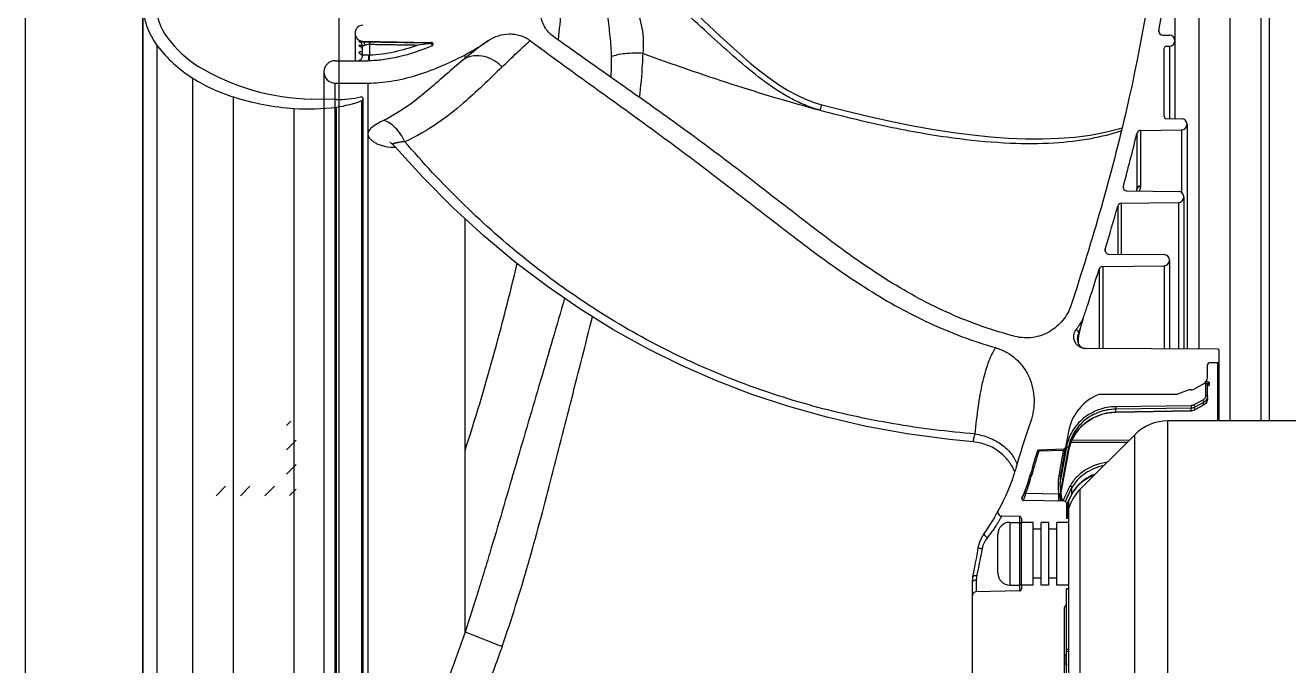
# Model space of a CAD drawing. Header units: millimetres. Extents: x -95754 to 177808, y 34455 to 150605.
# Drawn here: x 174291.5 to 174613.8, y 139636.2 to 139799.7 of the extents above; entities that cross this region are included whole.
import ezdxf

# ---------------------------------------------------------------- set-up
doc = ezdxf.new("R2010")
doc.units = ezdxf.units.MM
doc.header["$LTSCALE"] = 300
doc.linetypes.add('HIDDEN2', pattern=[4.7625, 3.175, -1.5875])
doc.layers.add('A-ETC-기계', color=253, linetype='Continuous')
doc.layers.add('HID', color=86, linetype='HIDDEN2')

# ---------------------------------------------------------------- blocks, each defined once
blk = doc.blocks.new('HATCHING_BL1', base_point=(26.854, 62.733))
at = {"color": 8, "linetype": 'Continuous'}
for p, q in [((25.693, 74.331), (25.56, 74.465)), ((25.693, 73.554), (25.393, 73.854)), ((25.693, 72.776), (25.393, 73.076)), ((25.602, 72.089), (25.393, 72.298)), ((26.383, 72.086), (26.084, 72.385)), ((27.163, 72.084), (26.862, 72.385)), ((27.943, 72.081), (27.64, 72.385)), ((25.983, 53.045), (25.687, 53.341)), ((26.761, 53.045), (26.462, 53.343)), ((27.539, 53.045), (27.237, 53.346)), ((28.316, 53.045), (28.012, 53.348)), ((25.693, 52.557), (25.393, 52.857)), ((25.693, 51.78), (25.393, 52.08)), ((25.693, 51.002), (25.393, 51.302))]:
    blk.add_line(p, q, dxfattribs=at)
blk = doc.blocks.new('A$Cefb55bcc')
at = {"color": 8, "linetype": 'ByBlock', "ltscale": 3}
for p, q in [((132.12, -125.39), (132.12, -975.39)), ((162.12, -175.7), (162.12, -924.99)), ((212.12, -175.7), (212.12, -924.99)), ((439.44, -302.89), (439.44, -456.49)), ((447.42, -456.49), (447.42, -302.2)), ((449.48, -456.49), (449.48, -299.96)), ((162.12, -794.45), (162.12, -306.24)), ((431.48, -307.56), (431.48, -438.12)), ((425.46, -371.49), (425.46, -326.4)), ((216.24, -357.48), (216.24, -364.52)), ((421.27, -356.79), (421.26, -356.97)), ((421.27, -357.14), (421.27, -356.79)), ((165.8, -740.02), (165.8, -360.68)), ((218.14, -363.3), (218.14, -360.8)), ((218.24, -359.68), (218.24, -359.52)), ((218.24, -359.52), (235.76, -359.82)), ((219.96, -360.31), (219.96, -363.08)), ((235.76, -359.95), (235.76, -359.82)), ((235.87, -360.6), (235.9, -360.71)), ((236.11, -360.36), (236.05, -360.07)), ((236.07, -360.28), (236.1, -360.41)), ((236.11, -360.36), (236.11, -360.42)), ((422.25, -357.97), (424.01, -357.98)), ((423.17, -360.83), (424.01, -360.82)), ((424.01, -360.82), (424.01, -379.29)), ((425.41, -359.4), (425.41, -379.31)), ((218.11, -363.28), (218.06, -363.14)), ((218.13, -363.4), (218.11, -363.28)), ((219.96, -363.08), (219.82, -363.09)), ((244.31, -363), (244.67, -362.8)), ((244.31, -363.92), (244.31, -363)), ((422.68, -378.79), (422.68, -361.33)), ((208.31, -367.37), (208.31, -733.32)), ((211.16, -364.52), (219.53, -364.52)), ((174.85, -731.72), (174.85, -368.97)), ((211.16, -730.48), (211.16, -370.22)), ((211.16, -370.22), (219.53, -370.22)), ((219.53, -370.22), (219.53, -383.08)), ((185.25, -726.93), (185.25, -373.76)), ((425.46, -379.31), (425.46, -371.49)), ((200.71, -724), (200.71, -376.7)), ((211.49, -374.42), (205.16, -374.31)), ((211.49, -724.35), (211.49, -376.35)), ((218, -726.01), (218, -374.68)), ((218.31, -726.48), (218.31, -374.22)), ((423.18, -379.29), (427.09, -379.32)), ((219.53, -383.29), (219.53, -562.24)), ((415.7, -383.06), (415.7, -397.15)), ((416.66, -382.29), (427.09, -382.16)), ((416.66, -396.45), (416.66, -382.29)), ((427.09, -382.16), (427.09, -398.14)), ((428.49, -380.74), (428.49, -438.11)), ((412.24, -397.02), (412.24, -396.5)), ((413.2, -397.76), (426.28, -397.88)), ((415.7, -397.15), (415.58, -397.78)), ((415.68, -397.31), (415.58, -397.78)), ((415.68, -397.3), (415.68, -397.3)), ((415.68, -397.3), (415.68, -397.31)), ((427.69, -399.29), (427.69, -438.1)), ((410.82, -401.63), (410.82, -413.91)), ((411.77, -400.9), (426.29, -400.71)), ((411.77, -413.92), (411.77, -400.9)), ((426.29, -400.71), (426.29, -438.1)), ((244.31, -425.35), (244.31, -404.82)), ((407.62, -413.17), (407.62, -412.6)), ((408.57, -413.89), (422.61, -414.01)), ((424.01, -415.43), (424.01, -438.09)), ((406.04, -417.75), (406.04, -438.01)), ((406.98, -417.05), (422.61, -416.84)), ((406.98, -417.05), (406.98, -438.01)), ((422.61, -416.84), (422.61, -438.08)), ((244.31, -510.39), (244.31, -425.35)), ((400.76, -436.71), (400.76, -435.07)), ((400.6, -436.01), (400.6, -436.01)), ((400.87, -436.94), (400.87, -436.94)), ((436.22, -438.14), (402.6, -437.99)), ((436.72, -456.49), (436.72, -438.64)), ((433.72, -445.27), (433.72, -442.06)), ((436.22, -441.65), (434.12, -441.66)), ((436.22, -441.65), (436.22, -456.49)), ((432.72, -447), (430.5, -448.28)), ((432.86, -446.91), (433.22, -446.91)), ((433.22, -446.91), (433.22, -449.94)), ((433.72, -450.74), (433.72, -447.05)), ((434.12, -446.66), (434.12, -447.31)), ((406.19, -449.66), (425.92, -449.66)), ((429.03, -448.56), (426.09, -449.63)), ((429.53, -448.55), (429.03, -448.56)), ((432.48, -451.17), (430.25, -452.39)), ((429.53, -452.58), (410.3, -452.84)), ((429.53, -453.21), (410.31, -453.48)), ((410.31, -454.24), (410.31, -453.48)), ((410.31, -454.24), (429.53, -453.87)), ((429.54, -453.89), (410.31, -454.27)), ((429.53, -453.87), (429.53, -453.21)), ((432.71, -452.41), (430.49, -453.64)), ((432.72, -451.74), (430.5, -452.95)), ((430.5, -453.61), (432.72, -452.39)), ((430.5, -453.61), (430.5, -452.95)), ((432.72, -452.39), (432.72, -451.74)), ((388.54, -456.76), (388.54, -456.76)), ((423.61, -644.21), (423.61, -456.49)), ((469.21, -456.49), (423.61, -456.49)), ((398.24, -459.19), (397.52, -463.3)), ((415.13, -460), (401.25, -473.88)), ((415.13, -640.7), (415.13, -460)), ((397.04, -463.72), (390.64, -463.93)), ((390.64, -463.93), (390.65, -464.23)), ((396.91, -464.02), (390.65, -464.23)), ((398.09, -464.06), (396.26, -473.9)), ((396.26, -474.75), (398.24, -464.08)), ((398.24, -464.09), (396.26, -474.76)), ((397.57, -464.01), (396.34, -470.61)), ((397.04, -463.72), (396.91, -464.02)), ((397.52, -463.3), (397.4, -463.97)), ((397.41, -463.98), (397.53, -463.3)), ((397.41, -463.95), (397.53, -463.3)), ((397.75, -463.01), (397.57, -464.01)), ((398.24, -463.24), (398.09, -464.06)), ((398.24, -464.08), (398.24, -463.24)), ((398.24, -464.09), (398.24, -464.08)), ((398.87, -461.93), (413.23, -461.9)), ((399.13, -461.36), (413.79, -461.33)), ((396.26, -470.59), (396.26, -470.45)), ((396.09, -471.96), (396.07, -472.73)), ((396.34, -470.61), (396.11, -471.87)), ((399.11, -475.08), (399.11, -473.5)), ((386.37, -476.24), (386.38, -476.22)), ((397.24, -476.96), (386.74, -476.78)), ((395.77, -475.17), (387.29, -475.01)), ((396.26, -474.76), (396.25, -474.88)), ((396.26, -474.75), (396.26, -473.9)), ((396.26, -474.76), (396.26, -474.75)), ((396.26, -475.02), (396.52, -476.5)), ((399.09, -475.16), (398.03, -477.3)), ((398.33, -478.69), (398.33, -476.69)), ((399.11, -475.08), (399.07, -475.15)), ((399.11, -475.08), (399.07, -475.15)), ((401.25, -626.82), (401.25, -473.88)), ((380.23, -479.52), (380.32, -479.34)), ((380.35, -479.28), (380.32, -479.34)), ((398.03, -477.3), (397.73, -478.01)), ((397.73, -477.46), (397.73, -481.37)), ((397.96, -477.47), (397.96, -481.37)), ((398.23, -478.93), (398.23, -621.76)), ((385.75, -480.87), (381.2, -480.79)), ((383.24, -482.37), (383.24, -498.37)), ((383.24, -482.37), (385.74, -482.37)), ((385.74, -482.37), (385.74, -498.37)), ((385.75, -480.87), (385.75, -482.37)), ((386.24, -481.37), (386.24, -482.37)), ((386.24, -498.37), (386.24, -482.37)), ((389.24, -482.37), (386.24, -482.37)), ((389.24, -482.37), (386.24, -482.37)), ((389.24, -498.37), (389.24, -482.37)), ((391.24, -498.37), (391.24, -482.37)), ((393.24, -482.37), (391.24, -482.37)), ((393.24, -482.37), (391.24, -482.37)), ((393.24, -498.37), (393.24, -482.37)), ((395.24, -498.37), (395.24, -482.37)), ((398.23, -482.37), (395.24, -482.37)), ((398.23, -482.37), (395.24, -482.37)), ((398.23, -481.38), (397.73, -481.37)), ((380.24, -495.37), (380.24, -485.37)), ((391.24, -484.12), (389.24, -484.12)), ((391.24, -484.12), (389.24, -484.12)), ((395.24, -484.12), (393.24, -484.12)), ((395.24, -484.12), (393.24, -484.12)), ((373.74, -603.54), (373.74, -497.73)), ((374.73, -497.04), (374.73, -500.07)), ((383.24, -498.37), (385.74, -498.37)), ((385.75, -498.37), (385.75, -499.88)), ((386.24, -498.37), (386.24, -499.38)), ((389.24, -498.37), (386.24, -498.37)), ((389.24, -498.37), (386.24, -498.37)), ((391.24, -496.62), (389.24, -496.62)), ((391.24, -496.62), (389.24, -496.62)), ((393.24, -498.37), (391.24, -498.37)), ((393.24, -498.37), (391.24, -498.37)), ((395.24, -496.62), (393.24, -496.62)), ((395.24, -496.62), (393.24, -496.62)), ((398.23, -498.37), (395.24, -498.37)), ((398.23, -498.37), (395.24, -498.37)), ((397.81, -499.36), (397.73, -499.61)), ((398.23, -499.37), (397.73, -499.38)), ((397.73, -515.95), (397.73, -499.38)), ((397.73, -499.56), (397.78, -499.39)), ((385.75, -499.88), (374.73, -500.07)), ((397.23, -571.44), (397.23, -504.09)), ((397.73, -514.72), (398.23, -514.72)), ((397.73, -515.23), (398.23, -515.23)), ((397.73, -567.12), (397.73, -515.95))]:
    blk.add_line(p, q, dxfattribs=at)
for points in [[(276.11, -333.94), (278.15, -334.67), (280.86, -335.83), (283.6, -337.23), (286.36, -338.87), (289.18, -340.74), (292.04, -342.85), (294.95, -345.17), (297.88, -347.66), (300.8, -350.26), (303.69, -352.91), (306.53, -355.56), (309.3, -358.15), (311.99, -360.63), (314.57, -362.95), (317.07, -365.11), (319.51, -367.09), (321.9, -368.91), (324.26, -370.55), (326.58, -372), (328.88, -373.26), (331.13, -374.31), (333.34, -375.16), (335.36, -375.77)], [(218.14, -360.8), (218.13, -360.72), (218.1, -360.53), (218.05, -360.35), (217.97, -360.19), (217.88, -360.05), (217.8, -359.94), (217.72, -359.87), (217.67, -359.82), (217.64, -359.79), (217.63, -359.79)], [(217.17, -364.52), (217.26, -364.49), (217.41, -364.41), (217.56, -364.32), (217.71, -364.2), (217.85, -364.05), (217.97, -363.87), (218.06, -363.69), (218.11, -363.51), (218.14, -363.35), (218.14, -363.3)], [(218.14, -361.78), (218.13, -361.69), (218.1, -361.5), (218.04, -361.33), (217.96, -361.19), (217.89, -361.09), (217.84, -361.03), (217.81, -361), (217.81, -361)], [(218.06, -363.14), (218.01, -363.04), (217.96, -362.97), (217.95, -362.94)], [(335.36, -375.77), (341.46, -377.35), (347.46, -378.79), (353.17, -380.05), (358.63, -381.14), (363.86, -382.06), (368.88, -382.84), (373.72, -383.46), (378.41, -383.94), (382.95, -384.27), (387.36, -384.44), (391.63, -384.46), (395.8, -384.32), (399.85, -384), (403.8, -383.48), (407.64, -382.76), (411.33, -381.82), (411.91, -381.63)], [(226.36, -386.39), (226.13, -386.15), (225.86, -385.89), (225.62, -385.69), (225.42, -385.55), (225.28, -385.45), (225.18, -385.4), (225.14, -385.37)], [(373.97, -461.82), (367.86, -461.21), (357.06, -459.75), (346.65, -457.86), (336.6, -455.55), (326.88, -452.83), (317.44, -449.7), (308.26, -446.17), (299.31, -442.24), (290.56, -437.89), (282, -433.11), (273.59, -427.88), (265.34, -422.19), (257.2, -416.01), (249.19, -409.3), (241.27, -402.03), (233.44, -394.15), (226.36, -386.39)], [(400.6, -436.01), (400.61, -436.15), (400.65, -436.36), (400.73, -436.64), (400.87, -436.94)], [(400.87, -436.94), (401.07, -437.24), (401.47, -437.61), (401.97, -437.87), (402.39, -437.98), (402.6, -437.99)], [(433.81, -447.49), (433.81, -447.49), (433.79, -447.5), (433.76, -447.53), (433.74, -447.59), (433.72, -447.65), (433.72, -447.69)], [(433.72, -450.74), (433.7, -450.98), (433.65, -451.25), (433.55, -451.51), (433.42, -451.76), (433.25, -451.99), (433.04, -452.19), (432.81, -452.35), (432.71, -452.41)], [(410.31, -454.27), (409.21, -454.34), (407.97, -454.52), (406.76, -454.83), (405.59, -455.24), (404.47, -455.77), (403.41, -456.4), (402.42, -457.13), (401.51, -457.94), (400.69, -458.84), (399.97, -459.82), (399.36, -460.85), (398.86, -461.94), (398.48, -463.07), (398.24, -464.09)], [(430.49, -453.64), (430.4, -453.69), (430.15, -453.79), (429.89, -453.86), (429.63, -453.89), (429.54, -453.89)], [(384.55, -469.49), (384.52, -469.42), (384.39, -469.13), (384.25, -468.83), (384.1, -468.52), (383.93, -468.22), (383.75, -467.91), (383.56, -467.6), (383.36, -467.3), (383.15, -466.99), (382.92, -466.69), (382.68, -466.39), (382.43, -466.1), (382.17, -465.81), (381.89, -465.52), (381.6, -465.24), (381.3, -464.96), (380.98, -464.69), (380.64, -464.42), (380.3, -464.16), (379.93, -463.91), (379.56, -463.67), (379.16, -463.43), (378.75, -463.21), (378.33, -463), (377.89, -462.8), (377.43, -462.62), (376.96, -462.45), (376.47, -462.29), (375.97, -462.15), (375.45, -462.04), (374.92, -461.94), (374.37, -461.86), (373.97, -461.82)], [(404.94, -470.19), (404.64, -470.3), (403.6, -470.81), (402.63, -471.39), (401.73, -472.05), (400.91, -472.77), (400.18, -473.55), (399.56, -474.39), (399.09, -475.16)], [(396.52, -476.5), (396.56, -476.65), (396.62, -476.8), (396.69, -476.93), (396.71, -476.95)], [(376.75, -485.23), (377.3, -484.46), (377.87, -483.63), (378.36, -482.86), (378.79, -482.15), (379.16, -481.52), (379.48, -480.95), (379.74, -480.47), (379.95, -480.07), (380.12, -479.75), (380.23, -479.52)], [(375.24, -488.78), (375.37, -488.16), (375.61, -487.37), (375.94, -486.59), (376.35, -485.83), (376.75, -485.23)], [(373.88, -496.29), (374.03, -495.55), (374.2, -494.64), (374.38, -493.69), (374.56, -492.7), (374.74, -491.69), (374.92, -490.67), (375.1, -489.64), (375.24, -488.78)], [(373.74, -497.73), (373.76, -497.28), (373.81, -496.71), (373.88, -496.29)]]:
    blk.add_lwpolyline(points, dxfattribs=at)
for centre, radius, start, end in [((180.36, -349.69), 18.25, 180, 217.052), ((180.36, -349.69), 14.95, 180, 217.052), ((218.27, -357.48), 2.03, 91, 269), ((422.26, -356.97), 1, 180, 269.5), ((192.79, -340.3), 33.82, 217.052, 237.9681), ((192.79, -340.3), 30.52, 217.052, 237.012), ((235.69, -359.77), 0.363, 277.7303, 283.1241), ((235.76, -360.12), 0.3, 11.0674, 89), ((235.81, -360.42), 0.3, 292.9194, 0), ((235.83, -360.23), 0.23, 13.0034, 19.4934), ((263.06, -354.49), 27.6, 191.8956, 192.1247), ((423.18, -361.33), 0.5, 90.75, 180), ((423.99, -359.4), 1.42, 270.75, 89.5), ((218.69, -361.76), 1.54, 243.4046, 246.317), ((206.16, -316.66), 57.65, 238.6551, 269), ((211.16, -367.37), 2.85, 90, 270), ((198.81, -330.68), 45.17, 237.9681, 252.5233), ((205.42, -309.67), 67.19, 252.5233, 265.9786), ((211.92, -349.88), 24.54, 269, 283.5813), ((217.81, -374.22), 0.5, 291.657, 105.0775), ((204.39, -324.35), 52.47, 265.9786, 277.7732), ((207.52, -347.29), 29.33, 277.7732, 290.9218), ((423.18, -378.79), 0.5, 180, 269.5), ((427.07, -380.74), 1.42, 270.75, 89.5), ((-89.44, -260.15), 519.88, 344.7949, 346.325), ((416.67, -383.29), 1, 90.75, 166.3399), ((413.2, -396.76), 1, 164.8097, 269.5), ((414.12, -397), 1.59, 349.2659, 354.7202), ((414.01, -396.98), 1.7, 348.9462, 349.3207), ((426.27, -399.29), 1.42, 270.75, 89.5), ((-176.08, -236.22), 609.76, 343.18645, 344.26034), ((411.78, -401.9), 1, 90.75, 164.27), ((408.57, -412.89), 1, 163.1961, 269.5), ((422.59, -415.43), 1.42, 270.75, 89.5), ((406.99, -418.05), 1, 90.75, 162.7295), ((386.83, -422.87), 16.89, 322.3987, 332.56), ((396.97, -428.14), 5.46, 332.5776, 341.7194), ((403.57, -436.02), 2.97, 161.3163, 179.9346), ((436.22, -438.64), 0.5, 0, 89.75), ((436.22, -441.15), 0.5, 270.5, 0), ((434.12, -442.06), 0.4, 90.5, 180), ((431.72, -445.27), 2, 300, 0), ((466.18, -446.6), 32.96, 179.9846, 180.5444), ((434.08, -447.69), 0.362, 164.32, 169.4463), ((410.52, -461.36), 12.47, 110.3257, 170), ((425.92, -449.16), 0.5, 270, 290), ((429.5, -446.55), 2, 271, 300), ((431.89, -450.73), 1.83, 341.8502, 348.4269), ((431.91, -450.74), 1.81, 348.4334, 351.3093), ((431.91, -450.74), 1.81, 351.3117, 359.9882), ((429.52, -451.83), 2.03, 298.3033, 298.842), ((431.89, -450.73), 1.83, 340.59, 341.8517), ((562.43, -518.07), 184.38, 160.5759, 164.5577), ((423.61, -468.48), 12, 90, 135), ((390.66, -464.33), 0.4, 91.9312, 162.6264), ((397.02, -463.22), 0.5, 271.9312, 350), ((409.41, -466.15), 11.36, 168.3437, 169.5048), ((409.46, -466.16), 11.41, 164.0773, 168.3413), ((409.53, -466.18), 11.48, 159.2862, 164.0738), ((409.58, -466.2), 11.53, 158.2569, 159.2886), ((562.43, -518.07), 180.38, 162.6264, 164.5577), ((556.15, -516.01), 173.41, 162.6271, 164.6364), ((343.1, -457.49), 43.16, 329.6698, 344.5577), ((343.1, -457.49), 47.16, 336.5984, 344.5577), ((341.68, -457.07), 49.01, 338.5303, 344.6247), ((409.26, -472.72), 13.19, 170.0934, 170.7174), ((409.7, -472.9), 13.64, 176.0572, 179.2728), ((409.73, -472.9), 13.67, 179.272, 179.6335), ((409.48, -472.72), 13.41, 180.0163, 189.8435), ((409.32, -472.73), 13.25, 170.7219, 176.7053), ((409.63, -472.9), 13.56, 170.2175, 176.0576), ((429.07, -489.84), 34.13, 151.3956, 157.9135), ((386.75, -476.38), 0.4, 160.6823, 269), ((364.14, -469.19), 23.84, 341.4528, 341.6953), ((407.85, -476.05), 11.78, 171.4934, 172.1101), ((407.85, -476.05), 11.78, 169.4913, 171.4934), ((407.89, -476.9), 11.82, 169.506, 170.1383), ((393.72, -476.98), 2.85, 9.863, 12.0402), ((397.23, -477.46), 0.5, 0, 89), ((429.55, -491.58), 34.62, 151.6719, 156.1378), ((409.73, -482.36), 12, 135, 163.4022), ((398.96, -475.09), 0.145, 331.6269, 339.9721), ((381.22, -479.79), 1, 153.6329, 269), ((429.58, -491.59), 34.65, 156.1401, 156.779), ((383.24, -485.37), 3, 90, 180), ((385.74, -482.87), 0.5, 0, 90), ((385.74, -481.37), 0.5, 0, 89), ((383.24, -495.37), 3, 180, 270), ((385.74, -497.87), 0.5, 270, 0), ((385.74, -499.38), 0.5, 271, 0), ((374.74, -501.07), 1, 91, 180), ((397.63, -504.09), 0.4, 116.3878, 180), ((397.23, -503.28), 0.5, 296.3878, 0)]:
    blk.add_arc(centre, radius, start, end, dxfattribs=at)
for points, knots in [([(421.47, -326.03), (419.87, -343.15), (413.94, -377.26), (404.31, -410.42), (398.93, -426.85)], [0, 0, 0, 0, 0.498671, 1, 1, 1, 1]), ([(421.27, -356.79), (421.73, -354.27), (423.44, -344.19), (424.74, -334.04), (425.46, -326.4)], [0, 0, 0, 0, 0.250251, 1, 1, 1, 1]), ([(307.13, -358.27), (304.76, -356.12), (300.03, -351.79), (293.96, -346.62), (288.95, -342.84), (285.19, -340.31), (281.37, -338.12), (278.74, -336.92), (277.41, -336.41)], [0, 0, 0, 0, 0.259049, 0.518236, 0.644366, 0.76654, 0.884603, 1, 1, 1, 1]), ([(268.14, -359.23), (268.42, -356.6), (268.9, -351.36), (269.15, -346.1), (269.19, -343.47)], [0, 0, 0, 0, 0.501458, 1, 1, 1, 1]), ([(266.85, -358.34), (266.38, -358), (265.53, -357.23), (264.52, -355.83), (263.84, -354.25), (263.36, -352.01), (263.6, -349.1), (264.6, -347), (265.26, -346.07)], [0, 0, 0, 0, 0.125216, 0.250439, 0.375675, 0.500927, 0.750385, 1, 1, 1, 1]), ([(289.71, -362.66), (289.83, -361.57), (289.93, -359.41), (289.59, -356.2), (288.78, -353.11), (287.96, -351.14), (287.48, -350.18)], [0, 0, 0, 0, 0.254582, 0.503822, 0.751298, 1, 1, 1, 1]), ([(280.64, -353.05), (280.87, -354.8), (281.17, -357.41), (281.49, -360.91), (281.58, -362.66), (281.59, -363.53)], [0, 0, 0, 0, 0.502762, 0.750437, 1, 1, 1, 1]), ([(250.28, -359.35), (251.06, -358.83), (252.78, -358), (255.13, -357.61), (257.01, -357.73), (258.85, -358.14), (260.13, -358.79), (260.89, -359.35)], [0, 0, 0, 0, 0.24996, 0.499848, 0.625124, 0.750391, 1, 1, 1, 1]), ([(217.71, -359.86), (217.64, -359.83), (217.54, -359.77), (217.42, -359.69), (217.37, -359.64), (217.33, -359.6), (217.32, -359.58), (217.31, -359.56), (217.31, -359.55), (217.32, -359.55), (217.34, -359.54), (217.35, -359.55), (217.36, -359.55)], [0, 0, 0, 0, 0.442569, 0.612602, 0.746722, 0.842669, 0.87588, 0.899678, 0.916668, 0.934468, 0.961032, 1, 1, 1, 1]), ([(217.93, -361.15), (217.84, -361.11), (217.68, -361.02), (217.52, -360.89), (217.42, -360.79), (217.37, -360.72), (217.33, -360.66), (217.31, -360.61), (217.31, -360.57), (217.34, -360.53), (217.39, -360.52), (217.47, -360.52), (217.57, -360.52), (217.79, -360.54), (217.97, -360.55), (218.11, -360.55)], [0, 0, 0, 0, 0.176485, 0.318699, 0.377252, 0.426987, 0.467513, 0.498774, 0.52218, 0.543453, 0.572146, 0.614974, 0.675943, 0.758298, 1, 1, 1, 1]), ([(217.36, -359.55), (217.39, -359.55), (217.48, -359.57), (217.65, -359.62), (217.91, -359.67), (218.12, -359.68), (218.24, -359.68)], [0, 0, 0, 0, 0.113288, 0.306815, 0.596371, 1, 1, 1, 1]), ([(218.14, -360.8), (218.14, -360.78), (218.17, -360.76), (218.21, -360.74), (218.3, -360.7), (218.46, -360.64), (218.6, -360.59), (218.67, -360.55)], [0, 0, 0, 0, 0.089575, 0.165826, 0.269329, 0.567872, 1, 1, 1, 1]), ([(218.24, -359.68), (218.3, -359.68), (218.43, -359.78), (218.56, -359.99), (218.66, -360.26), (218.68, -360.46), (218.67, -360.55)], [0, 0, 0, 0, 0.175873, 0.426442, 0.719373, 1, 1, 1, 1]), ([(218.24, -359.68), (218.37, -359.68), (218.95, -359.68), (219.52, -359.68), (219.96, -359.69)], [0, 0, 0, 0, 0.235282, 1, 1, 1, 1]), ([(218.67, -360.55), (218.86, -360.47), (219.29, -360.34), (219.73, -360.3), (219.96, -360.31)], [0, 0, 0, 0, 0.468974, 1, 1, 1, 1]), ([(235.93, -360.69), (233.14, -361.87), (228.96, -363.31), (223.4, -364.34), (220.78, -364.52), (219.53, -364.52)], [0, 0, 0, 0, 0.535768, 0.777626, 1, 1, 1, 1]), ([(219.96, -359.69), (219.96, -359.69), (219.96, -359.72), (219.96, -359.76), (219.96, -359.82), (219.97, -359.91), (219.96, -360), (219.96, -360.14), (219.96, -360.24), (219.96, -360.3)], [0, 0, 0, 0, 0.027984, 0.098635, 0.207322, 0.346579, 0.506799, 0.676926, 1, 1, 1, 1]), ([(219.96, -359.69), (221.27, -359.71), (223.91, -359.75), (229.18, -359.84), (233.13, -359.91), (235.76, -359.95)], [0, 0, 0, 0, 0.25, 0.5, 1, 1, 1, 1]), ([(219.96, -360.31), (220.22, -360.3), (220.6, -360.31), (221.12, -360.33), (221.63, -360.33), (222.27, -360.34), (223.04, -360.36), (223.82, -360.37), (224.84, -360.38), (226.13, -360.41), (227.67, -360.43), (229.73, -360.46), (231.28, -360.49), (232.3, -360.51)], [0, 0, 0, 0, 0.062493, 0.093732, 0.124984, 0.18749, 0.24999, 0.31249, 0.374991, 0.499993, 0.624995, 0.749997, 1, 1, 1, 1]), ([(232.3, -360.51), (230.33, -361.23), (227.3, -362.15), (223.14, -362.9), (221.02, -363.07), (219.96, -363.08)], [0, 0, 0, 0, 0.497249, 0.748194, 1, 1, 1, 1]), ([(235.74, -360.13), (235.46, -360.17), (234.31, -360.32), (233.17, -360.44), (232.3, -360.51)], [0, 0, 0, 0, 0.24924, 1, 1, 1, 1]), ([(235.74, -360.13), (235.75, -360.18), (235.79, -360.33), (235.83, -360.49), (235.87, -360.6)], [0, 0, 0, 0, 0.305292, 1, 1, 1, 1]), ([(235.77, -360.12), (235.77, -360.1), (235.77, -360.06), (235.77, -360), (235.76, -359.97), (235.76, -359.95), (235.76, -359.95)], [0, 0, 0, 0, 0.403326, 0.714672, 0.917152, 1, 1, 1, 1]), ([(235.77, -360.12), (235.78, -360.12), (235.82, -360.11), (235.85, -360.1), (235.88, -360.09)], [0, 0, 0, 0, 0.271038, 1, 1, 1, 1]), ([(235.88, -360.09), (235.9, -360.09), (235.92, -360.08), (235.96, -360.07), (236, -360.07), (236, -360.08)], [0, 0, 0, 0, 0.393287, 0.675472, 1, 1, 1, 1]), ([(236, -360.08), (236.01, -360.09), (236.02, -360.11), (236.04, -360.13), (236.04, -360.15)], [0, 0, 0, 0, 0.279725, 1, 1, 1, 1]), ([(250.28, -359.35), (249.8, -359.69), (247.75, -361.15), (245.79, -362.7), (244.31, -363.92)], [0, 0, 0, 0, 0.236045, 1, 1, 1, 1]), ([(244.67, -362.8), (245.64, -362.28), (247.53, -361.17), (249.37, -359.97), (250.28, -359.35)], [0, 0, 0, 0, 0.499989, 1, 1, 1, 1]), ([(253.75, -366.11), (255, -364.91), (257.35, -362.63), (259.74, -360.38), (260.89, -359.35)], [0, 0, 0, 0, 0.5278, 1, 1, 1, 1]), ([(260.89, -359.35), (265.66, -362.92), (275.31, -369.91), (289.84, -380.33), (301.81, -389.2), (311.28, -396.44), (318.34, -401.92), (325.4, -407.4), (334.88, -414.62), (344.62, -421.51), (354.88, -427.6), (362.86, -431.64), (371.11, -435.08), (376.78, -436.95), (379.64, -437.77)], [0, 0, 0, 0, 0.125007, 0.250015, 0.375021, 0.437525, 0.500029, 0.562533, 0.625037, 0.750019, 0.812518, 0.875013, 0.937507, 1, 1, 1, 1]), ([(384.67, -434.91), (381.83, -434.16), (376.19, -432.44), (367.97, -429.18), (360.04, -425.29), (349.86, -419.36), (340.23, -412.55), (330.87, -405.41), (323.9, -399.99), (316.93, -394.57), (309.9, -389.22), (302.82, -383.94), (293.29, -377.03), (281.25, -368.56), (271.62, -361.78), (266.85, -358.34)], [0, 0, 0, 0, 0.062493, 0.124985, 0.187479, 0.249976, 0.374955, 0.43746, 0.499964, 0.562469, 0.624973, 0.687478, 0.749982, 0.874991, 1, 1, 1, 1]), ([(334.87, -377.14), (333.54, -376.78), (330.91, -375.88), (327.13, -374.05), (323.5, -371.85), (318.87, -368.55), (313.42, -363.99), (309.22, -360.18), (307.13, -358.27)], [0, 0, 0, 0, 0.12182, 0.245787, 0.371191, 0.497328, 0.749555, 1, 1, 1, 1]), ([(218, -363.13), (217.9, -363.08), (217.72, -362.97), (217.51, -362.77), (217.39, -362.6), (217.34, -362.48), (217.31, -362.41), (217.31, -362.34), (217.34, -362.25), (217.45, -362.21), (217.57, -362.2), (217.8, -362.19), (217.99, -362.18), (218.14, -362.17)], [0, 0, 0, 0, 0.173172, 0.318013, 0.435053, 0.482507, 0.52231, 0.555176, 0.583917, 0.653261, 0.707822, 0.781356, 1, 1, 1, 1]), ([(219.82, -363.09), (219.59, -363.09), (219.27, -363.07), (218.87, -363.06), (218.63, -363.06), (218.43, -363.08), (218.27, -363.12), (218.16, -363.19), (218.14, -363.27), (218.14, -363.3)], [0, 0, 0, 0, 0.378179, 0.538251, 0.674968, 0.787222, 0.874978, 0.941718, 1, 1, 1, 1]), ([(219.53, -370.22), (221.51, -370.22), (225.61, -369.85), (231.79, -368.38), (238.09, -366.09), (242.24, -364.1), (244.31, -363)], [0, 0, 0, 0, 0.22831, 0.471829, 0.729773, 1, 1, 1, 1]), ([(219.68, -364.34), (219.73, -364.18), (219.79, -363.76), (219.81, -363.34), (219.82, -363.09)], [0, 0, 0, 0, 0.405029, 1, 1, 1, 1]), ([(219.96, -364.51), (219.96, -364.45), (219.96, -364.3), (219.96, -363.82), (219.96, -363.4), (219.96, -363.08)], [0, 0, 0, 0, 0.119464, 0.333026, 1, 1, 1, 1]), ([(244.31, -363.92), (241.38, -366.3), (236.89, -370.37), (230.13, -375.92), (225.93, -378.62), (223.52, -379.78)], [0, 0, 0, 0, 0.431862, 0.693951, 1, 1, 1, 1]), ([(253.75, -366.11), (253.14, -365.45), (251.73, -364.32), (249.27, -363.31), (246.69, -363.12), (245.04, -363.57), (244.31, -363.92)], [0, 0, 0, 0, 0.261713, 0.516709, 0.762455, 1, 1, 1, 1]), ([(281.59, -363.53), (281.59, -363.96), (281.59, -365.69), (281.54, -367.42), (281.48, -368.71)], [0, 0, 0, 0, 0.249565, 1, 1, 1, 1]), ([(289.71, -362.66), (288.93, -362.6), (287.4, -362.56), (285.21, -362.68), (283.26, -362.98), (282.09, -363.32), (281.59, -363.53)], [0, 0, 0, 0, 0.284323, 0.557259, 0.800755, 1, 1, 1, 1]), ([(288.85, -373.89), (289.18, -371.09), (289.52, -367.35), (289.68, -363.6), (289.71, -362.66)], [0, 0, 0, 0, 0.74986, 1, 1, 1, 1]), ([(289.71, -362.66), (297.22, -365.4), (312.16, -370.58), (327.31, -375.12), (334.87, -377.14)], [0, 0, 0, 0, 0.505337, 1, 1, 1, 1]), ([(219.59, -364.52), (219.61, -364.5), (219.65, -364.44), (219.67, -364.38), (219.68, -364.34)], [0, 0, 0, 0, 0.413026, 1, 1, 1, 1]), ([(253.75, -366.11), (250.5, -369.25), (245.3, -374.36), (237.07, -380.87), (231.88, -383.89), (228.95, -385.18)], [0, 0, 0, 0, 0.431352, 0.694602, 1, 1, 1, 1]), ([(335.36, -375.77), (335.33, -375.77), (335.28, -375.82), (335.24, -375.89), (335.19, -375.99), (335.13, -376.14), (335.04, -376.4), (334.95, -376.73), (334.89, -377), (334.87, -377.14)], [0, 0, 0, 0, 0.057929, 0.109726, 0.169513, 0.300541, 0.438809, 0.721236, 1, 1, 1, 1]), ([(223.52, -379.78), (223.02, -380.02), (222.08, -380.51), (221, -381.18), (220.3, -381.74), (219.9, -382.16), (219.62, -382.61), (219.54, -382.93), (219.53, -383.08)], [0, 0, 0, 0, 0.314033, 0.588958, 0.709814, 0.817551, 0.912804, 1, 1, 1, 1]), ([(228.95, -385.18), (228.64, -384.51), (227.93, -383.24), (226.61, -381.63), (225.15, -380.43), (224.06, -379.92), (223.52, -379.78)], [0, 0, 0, 0, 0.282748, 0.548996, 0.789452, 1, 1, 1, 1]), ([(334.87, -377.14), (340.99, -378.77), (352.78, -381.62), (364.74, -383.69), (370.49, -384.41)], [0, 0, 0, 0, 0.522571, 1, 1, 1, 1]), ([(219.53, -383.08), (219.52, -383.12), (219.52, -383.19), (219.52, -383.26), (219.53, -383.29)], [0, 0, 0, 0, 0.499024, 1, 1, 1, 1]), ([(219.53, -383.29), (219.54, -383.5), (219.68, -383.94), (220.12, -384.54), (220.78, -385.1), (221.62, -385.61), (222.64, -386.04), (224.28, -386.5), (225.63, -386.63), (226.55, -386.61)], [0, 0, 0, 0, 0.075652, 0.163178, 0.265932, 0.384336, 0.517817, 0.665616, 1, 1, 1, 1]), ([(370.49, -384.41), (374.77, -384.95), (382.78, -385.68), (394.01, -385.68), (403.55, -384.62), (409.25, -383.21), (411.79, -382.36)], [0, 0, 0, 0, 0.310618, 0.579033, 0.806955, 1, 1, 1, 1]), ([(228.95, -385.18), (228.77, -385.17), (228.41, -385.2), (227.9, -385.29), (227.48, -385.37), (227.17, -385.43), (226.93, -385.48), (226.71, -385.53), (226.49, -385.57), (226.32, -385.6), (226.18, -385.62), (226.09, -385.64), (226.01, -385.66), (225.96, -385.68), (225.93, -385.7), (225.9, -385.72), (225.89, -385.77), (225.91, -385.82), (225.96, -385.9), (226.03, -386.01), (226.14, -386.14), (226.24, -386.27), (226.32, -386.35), (226.36, -386.39)], [0, 0, 0, 0, 0.13925, 0.271348, 0.39794, 0.459274, 0.519216, 0.577608, 0.634163, 0.688323, 0.71415, 0.738755, 0.761526, 0.771911, 0.781447, 0.790387, 0.800465, 0.814306, 0.83187, 0.87204, 0.914284, 0.95706, 1, 1, 1, 1]), ([(374.44, -459.79), (367.46, -459.24), (353.53, -457.53), (332.98, -453.01), (313, -446.45), (293.83, -437.83), (275.68, -427.22), (258.73, -414.79), (243.07, -400.76), (233.51, -390.5), (228.95, -385.18)], [0, 0, 0, 0, 0.125128, 0.250193, 0.375147, 0.500049, 0.624952, 0.74988, 0.874899, 1, 1, 1, 1]), ([(416.64, -396.62), (416.43, -396.62), (416.09, -396.71), (415.79, -397.01), (415.71, -397.2), (415.68, -397.3)], [0, 0, 0, 0, 0.510422, 0.757715, 1, 1, 1, 1]), ([(416.66, -396.45), (416.45, -396.45), (416.02, -396.58), (415.75, -396.95), (415.7, -397.15)], [0, 0, 0, 0, 0.512913, 1, 1, 1, 1]), ([(416.64, -396.62), (416.61, -396.72), (416.51, -397.11), (416.37, -397.5), (416.25, -397.79)], [0, 0, 0, 0, 0.242714, 1, 1, 1, 1]), ([(244.31, -463.99), (246.89, -456.08), (251.62, -440.25), (255.71, -424.25), (257.61, -416.27)], [0, 0, 0, 0, 0.503512, 1, 1, 1, 1]), ([(402.16, -429.85), (402.49, -428.84), (403.81, -424.82), (405.1, -420.79), (406.04, -417.75)], [0, 0, 0, 0, 0.249777, 1, 1, 1, 1]), ([(269.69, -425.17), (267.68, -432.18), (264.58, -442.72), (260.43, -456.8), (257.31, -467.46), (254.18, -478.17), (251.55, -487.11), (249.39, -494.28), (247.2, -501.46), (245.49, -506.83), (244.31, -510.39)], [0, 0, 0, 0, 0.246191, 0.370415, 0.495299, 0.620764, 0.746756, 0.809933, 0.873208, 1, 1, 1, 1]), ([(398.93, -426.85), (398.47, -428.27), (397, -430.96), (394.09, -433.44), (391.35, -434.7), (389.15, -435.23), (386.89, -435.33), (385.4, -435.1), (384.67, -434.91)], [0, 0, 0, 0, 0.249507, 0.498996, 0.62426, 0.749515, 0.874761, 1, 1, 1, 1]), ([(253.75, -514.1), (256.18, -507.16), (260.52, -493.12), (266.18, -471.92), (271.49, -450.82), (275.05, -436.83), (276.82, -429.88)], [0, 0, 0, 0, 0.252538, 0.504186, 0.753595, 1, 1, 1, 1]), ([(400.76, -435.07), (400.98, -434.1), (401.4, -432.35), (401.9, -430.62), (402.16, -429.85)], [0, 0, 0, 0, 0.547629, 1, 1, 1, 1]), ([(401.82, -430.65), (401.74, -430.91), (401.37, -432.05), (401.06, -433.21), (400.83, -434.11)], [0, 0, 0, 0, 0.224559, 1, 1, 1, 1]), ([(402.6, -437.99), (402.32, -437.99), (401.77, -437.91), (401, -437.57), (400.35, -437.04), (399.87, -436.34), (399.6, -435.54), (399.57, -434.7), (399.76, -433.88), (400.04, -433.39), (400.21, -433.17)], [0, 0, 0, 0, 0.125009, 0.250017, 0.37502, 0.50002, 0.625014, 0.750008, 0.875002, 1, 1, 1, 1]), ([(400.21, -433.17), (400.29, -433.21), (400.44, -433.31), (400.62, -433.52), (400.75, -433.8), (400.8, -434), (400.83, -434.11)], [0, 0, 0, 0, 0.223874, 0.453355, 0.707976, 1, 1, 1, 1]), ([(400.83, -434.11), (400.61, -434.54), (400.37, -435.53), (400.63, -436.51), (400.87, -436.94)], [0, 0, 0, 0, 0.500542, 1, 1, 1, 1]), ([(400.83, -434.11), (400.83, -434.19), (400.83, -434.5), (400.79, -434.82), (400.76, -435.07)], [0, 0, 0, 0, 0.23203, 1, 1, 1, 1]), ([(374.44, -459.79), (374.66, -457.45), (375.14, -453.09), (376.18, -447.05), (377.56, -441.98), (378.88, -439.03), (379.64, -437.77)], [0, 0, 0, 0, 0.309727, 0.577585, 0.806192, 1, 1, 1, 1]), ([(379.64, -437.77), (380.58, -438.04), (382.4, -438.8), (384.82, -440.5), (386.8, -442.7), (388.27, -445.25), (389.19, -448.06), (389.55, -450.99), (389.35, -453.93), (388.87, -455.83), (388.54, -456.76)], [0, 0, 0, 0, 0.124959, 0.249922, 0.374897, 0.499888, 0.624896, 0.74992, 0.874957, 1, 1, 1, 1]), ([(433.22, -446.91), (433.34, -446.91), (433.5, -446.92), (433.67, -446.97), (433.72, -447.02), (433.72, -447.05)], [0, 0, 0, 0, 0.659035, 0.876031, 1, 1, 1, 1]), ([(433.37, -446.41), (433.47, -446.41), (433.65, -446.43), (433.86, -446.47), (433.99, -446.53), (434.07, -446.57), (434.12, -446.63), (434.12, -446.66)], [0, 0, 0, 0, 0.358724, 0.657719, 0.775911, 0.870902, 1, 1, 1, 1]), ([(434.12, -446.66), (434.02, -446.66), (433.81, -446.74), (433.72, -446.95), (433.72, -447.05)], [0, 0, 0, 0, 0.508288, 1, 1, 1, 1]), ([(434.12, -447.31), (434.03, -447.31), (433.86, -447.37), (433.76, -447.51), (433.73, -447.59)], [0, 0, 0, 0, 0.507735, 1, 1, 1, 1]), ([(434.12, -447.31), (434.12, -447.36), (434.03, -447.44), (433.9, -447.5), (433.81, -447.53), (433.76, -447.55)], [0, 0, 0, 0, 0.360444, 0.64565, 1, 1, 1, 1]), ([(433.22, -449.94), (433.22, -450.19), (433.08, -450.69), (432.7, -451.05), (432.48, -451.17)], [0, 0, 0, 0, 0.494601, 1, 1, 1, 1]), ([(432.48, -451.17), (432.51, -451.23), (432.57, -451.34), (432.65, -451.5), (432.7, -451.63), (432.72, -451.71), (432.72, -451.74)], [0, 0, 0, 0, 0.313657, 0.612535, 0.85245, 1, 1, 1, 1]), ([(433.72, -450.09), (433.72, -450.42), (433.53, -451.1), (433.02, -451.58), (432.72, -451.74)], [0, 0, 0, 0, 0.494648, 1, 1, 1, 1]), ([(433.22, -449.94), (433.34, -449.94), (433.5, -449.96), (433.67, -450.02), (433.72, -450.07), (433.72, -450.09)], [0, 0, 0, 0, 0.652749, 0.871122, 1, 1, 1, 1]), ([(410.3, -452.84), (408.82, -452.87), (405.86, -453.39), (401.97, -455.57), (399.06, -458.87), (398.01, -461.61), (397.75, -463.01)], [0, 0, 0, 0, 0.255183, 0.507445, 0.755508, 1, 1, 1, 1]), ([(410.31, -453.48), (408.88, -453.5), (406.04, -454), (402.29, -456.09), (399.49, -459.27), (398.49, -461.9), (398.24, -463.24)], [0, 0, 0, 0, 0.255205, 0.507474, 0.755528, 1, 1, 1, 1]), ([(398.86, -461.92), (399.3, -460.82), (400.55, -458.72), (403.27, -456.26), (406.61, -454.66), (409.07, -454.27), (410.31, -454.24)], [0, 0, 0, 0, 0.245167, 0.493918, 0.745989, 1, 1, 1, 1]), ([(410.3, -452.84), (410.3, -452.97), (410.31, -453.18), (410.31, -453.39), (410.31, -453.48)], [0, 0, 0, 0, 0.608059, 1, 1, 1, 1]), ([(410.31, -454.27), (410.3, -454.27), (410.31, -454.25), (410.31, -454.25), (410.31, -454.24)], [0, 0, 0, 0, 0.252166, 1, 1, 1, 1]), ([(430.25, -452.39), (430.09, -452.48), (429.84, -452.56), (429.59, -452.57), (429.53, -452.58)], [0, 0, 0, 0, 0.747948, 1, 1, 1, 1]), ([(429.53, -452.58), (429.53, -452.7), (429.53, -452.91), (429.54, -453.12), (429.53, -453.21)], [0, 0, 0, 0, 0.607709, 1, 1, 1, 1]), ([(430.5, -452.95), (430.28, -453.07), (429.95, -453.18), (429.62, -453.21), (429.53, -453.21)], [0, 0, 0, 0, 0.747993, 1, 1, 1, 1]), ([(429.53, -453.87), (429.62, -453.87), (429.94, -453.84), (430.27, -453.74), (430.48, -453.62)], [0, 0, 0, 0, 0.251757, 1, 1, 1, 1]), ([(429.54, -453.89), (429.53, -453.89), (429.54, -453.88), (429.53, -453.88), (429.53, -453.87)], [0, 0, 0, 0, 0.252162, 1, 1, 1, 1]), ([(430.25, -452.39), (430.29, -452.44), (430.35, -452.55), (430.43, -452.71), (430.48, -452.84), (430.5, -452.92), (430.5, -452.95)], [0, 0, 0, 0, 0.313691, 0.612591, 0.852497, 1, 1, 1, 1]), ([(430.49, -453.64), (430.49, -453.64), (430.5, -453.63), (430.5, -453.62), (430.5, -453.61)], [0, 0, 0, 0, 0.181602, 1, 1, 1, 1]), ([(432.71, -452.41), (432.71, -452.41), (432.72, -452.41), (432.72, -452.39), (432.72, -452.39)], [0, 0, 0, 0, 0.181676, 1, 1, 1, 1]), ([(432.72, -452.39), (432.93, -452.27), (433.3, -451.97), (433.54, -451.56), (433.62, -451.34)], [0, 0, 0, 0, 0.504487, 1, 1, 1, 1]), ([(373.97, -461.82), (373.97, -461.82), (373.95, -461.82), (373.94, -461.8), (373.95, -461.77), (373.95, -461.74), (373.96, -461.7), (373.98, -461.64), (373.99, -461.56), (374.02, -461.45), (374.04, -461.32), (374.06, -461.19), (374.09, -461.01), (374.13, -460.8), (374.18, -460.54), (374.27, -460.2), (374.36, -459.95), (374.44, -459.79)], [0, 0, 0, 0, 0.007797, 0.015359, 0.030893, 0.046533, 0.062173, 0.093453, 0.124733, 0.187294, 0.249855, 0.312415, 0.374976, 0.500097, 0.625216, 0.750329, 1, 1, 1, 1]), ([(374.44, -459.79), (375.67, -459.99), (378.05, -460.64), (381.21, -462.35), (383.69, -464.66), (384.78, -466.57), (385.13, -467.55)], [0, 0, 0, 0, 0.270811, 0.53095, 0.774427, 1, 1, 1, 1]), ([(396.91, -464.02), (397.02, -464.03), (397.18, -464.05), (397.34, -464.03), (397.39, -463.99), (397.4, -463.97)], [0, 0, 0, 0, 0.667656, 0.883485, 1, 1, 1, 1]), ([(397.75, -463.01), (397.87, -463.03), (398.03, -463.07), (398.19, -463.16), (398.24, -463.22), (398.24, -463.24)], [0, 0, 0, 0, 0.64303, 0.866558, 1, 1, 1, 1]), ([(390.65, -464.23), (390.57, -464.2), (390.45, -464.18), (390.33, -464.18), (390.28, -464.2), (390.28, -464.21)], [0, 0, 0, 0, 0.670623, 0.885247, 1, 1, 1, 1]), ([(408.11, -467.01), (407.1, -467.16), (405.12, -467.65), (402.43, -468.96), (400.55, -470.48), (399.35, -471.89), (398.87, -472.65), (398.65, -473.05)], [0, 0, 0, 0, 0.265558, 0.522155, 0.766923, 0.884899, 1, 1, 1, 1]), ([(388.76, -470.03), (388.71, -470.02), (388.65, -470.02), (388.58, -470.03), (388.56, -470.05)], [0, 0, 0, 0, 0.644291, 1, 1, 1, 1]), ([(388.94, -470.06), (388.92, -470.06), (388.86, -470.04), (388.8, -470.03), (388.76, -470.03)], [0, 0, 0, 0, 0.262718, 1, 1, 1, 1]), ([(395.78, -470.49), (395.64, -471.26), (395.5, -472.83), (395.63, -474.4), (395.77, -475.17)], [0, 0, 0, 0, 0.500091, 1, 1, 1, 1]), ([(395.78, -470.49), (395.87, -470.51), (396.01, -470.52), (396.17, -470.5), (396.23, -470.49), (396.25, -470.47)], [0, 0, 0, 0, 0.622106, 0.850829, 1, 1, 1, 1]), ([(407.24, -467.88), (406.36, -468.06), (404.66, -468.6), (402.36, -469.85), (400.45, -471.48), (399.49, -472.81), (399.11, -473.5)], [0, 0, 0, 0, 0.265265, 0.521382, 0.766297, 1, 1, 1, 1]), ([(405.08, -470.03), (403.81, -470.54), (401.47, -471.88), (399.71, -473.96), (399.11, -475.08)], [0, 0, 0, 0, 0.518055, 1, 1, 1, 1]), ([(396.11, -473.76), (396.15, -473.78), (396.21, -473.82), (396.26, -473.88), (396.26, -473.9)], [0, 0, 0, 0, 0.629087, 1, 1, 1, 1]), ([(398.65, -473.05), (398.48, -473.36), (397.82, -474.64), (397.23, -475.95), (396.83, -476.95)], [0, 0, 0, 0, 0.251662, 1, 1, 1, 1]), ([(398.65, -473.04), (398.77, -473.09), (398.97, -473.2), (399.11, -473.41), (399.11, -473.5)], [0, 0, 0, 0, 0.568835, 1, 1, 1, 1]), ([(386.46, -476.08), (386.45, -476.11), (386.41, -476.18), (386.38, -476.26), (386.35, -476.31)], [0, 0, 0, 0, 0.348659, 1, 1, 1, 1]), ([(386.93, -474.96), (386.89, -475.06), (386.74, -475.44), (386.58, -475.81), (386.46, -476.08)], [0, 0, 0, 0, 0.27265, 1, 1, 1, 1]), ([(387.29, -475.01), (387.25, -475.17), (387.08, -475.73), (386.9, -476.28), (386.77, -476.68)], [0, 0, 0, 0, 0.28599, 1, 1, 1, 1]), ([(387.29, -475.01), (387.21, -474.98), (387.1, -474.95), (386.98, -474.93), (386.93, -474.95), (386.93, -474.96)], [0, 0, 0, 0, 0.669704, 0.884654, 1, 1, 1, 1]), ([(395.74, -476.93), (395.74, -476.69), (395.75, -476.1), (395.76, -475.52), (395.77, -475.17)], [0, 0, 0, 0, 0.410068, 1, 1, 1, 1]), ([(395.93, -476.94), (395.9, -476.85), (395.85, -476.61), (395.82, -476.21), (395.82, -475.73), (395.84, -475.39), (395.85, -475.22)], [0, 0, 0, 0, 0.170283, 0.412646, 0.700274, 1, 1, 1, 1]), ([(395.85, -475.22), (395.95, -475.2), (396.09, -475.16), (396.23, -475.09), (396.27, -475.04), (396.26, -475.02)], [0, 0, 0, 0, 0.670126, 0.883285, 1, 1, 1, 1]), ([(396.2, -475.59), (396.18, -475.55), (396.08, -475.41), (395.96, -475.29), (395.85, -475.22)], [0, 0, 0, 0, 0.238737, 1, 1, 1, 1]), ([(396.33, -476.6), (396.3, -476.53), (396.18, -476.2), (396.17, -475.85), (396.2, -475.59)], [0, 0, 0, 0, 0.235718, 1, 1, 1, 1]), ([(396.5, -476.39), (396.47, -476.25), (396.39, -475.98), (396.28, -475.71), (396.2, -475.59)], [0, 0, 0, 0, 0.49753, 1, 1, 1, 1]), ([(396.58, -476.95), (396.56, -476.93), (396.46, -476.82), (396.38, -476.7), (396.33, -476.6)], [0, 0, 0, 0, 0.239233, 1, 1, 1, 1]), ([(381.2, -480.79), (381.2, -480.79), (381.19, -480.8), (381.18, -480.82), (381.16, -480.85), (381.12, -480.93), (381.06, -481.05), (380.95, -481.23), (380.82, -481.47), (380.65, -481.75), (380.46, -482.08), (380.15, -482.59), (379.7, -483.3), (379.07, -484.23), (378.35, -485.23), (377.82, -485.91), (377.54, -486.25)], [0, 0, 0, 0, 0.001186, 0.00474, 0.010653, 0.018911, 0.042373, 0.074896, 0.116164, 0.16578, 0.223279, 0.288134, 0.437594, 0.609286, 0.798277, 1, 1, 1, 1]), ([(377.54, -486.25), (377.21, -486.65), (376.64, -487.55), (376.31, -488.56), (376.21, -489.08)], [0, 0, 0, 0, 0.492407, 1, 1, 1, 1]), ([(376.75, -485.23), (376.71, -485.28), (376.72, -485.41), (376.8, -485.56), (376.93, -485.76), (377.18, -486), (377.41, -486.17), (377.54, -486.25)], [0, 0, 0, 0, 0.138752, 0.241445, 0.367106, 0.670152, 1, 1, 1, 1]), ([(376.21, -489.08), (376.1, -489.68), (375.66, -491.96), (375.21, -494.23), (374.85, -495.91)], [0, 0, 0, 0, 0.261893, 1, 1, 1, 1]), ([(375.24, -488.78), (375.24, -488.79), (375.26, -488.82), (375.35, -488.87), (375.55, -488.94), (375.85, -489.02), (376.08, -489.06), (376.21, -489.08)], [0, 0, 0, 0, 0.031694, 0.092497, 0.308547, 0.626622, 1, 1, 1, 1]), ([(373.88, -496.29), (373.9, -496.22), (373.98, -496.08), (374.21, -495.95), (374.51, -495.89), (374.73, -495.89), (374.85, -495.91)], [0, 0, 0, 0, 0.186621, 0.413167, 0.688992, 1, 1, 1, 1]), ([(374.85, -495.91), (374.83, -496.01), (374.76, -496.38), (374.73, -496.76), (374.73, -497.04)], [0, 0, 0, 0, 0.262457, 1, 1, 1, 1]), ([(373.74, -497.73), (373.74, -497.64), (373.8, -497.44), (374.03, -497.22), (374.35, -497.08), (374.6, -497.04), (374.73, -497.04)], [0, 0, 0, 0, 0.206549, 0.440614, 0.709093, 1, 1, 1, 1]), ([(244.31, -510.39), (243.01, -514.19), (240.32, -521.75), (236.59, -531.05), (233.22, -538.31), (230.41, -543.61), (227.26, -548.71), (224.83, -551.89), (223.52, -553.39)], [0, 0, 0, 0, 0.250638, 0.501032, 0.62599, 0.750741, 0.875347, 1, 1, 1, 1]), ([(253.75, -514.1), (253.05, -513.82), (249.91, -512.58), (246.76, -511.34), (244.31, -510.39)], [0, 0, 0, 0, 0.223307, 1, 1, 1, 1]), ([(253.75, -514.1), (252.32, -518.18), (250.06, -524.26), (246.67, -532.21), (243.89, -538.05), (240.83, -543.73), (236.25, -550.99), (232.1, -555.99), (228.95, -558.9)], [0, 0, 0, 0, 0.251318, 0.37669, 0.501795, 0.626618, 0.751202, 1, 1, 1, 1]), ([(397.24, -516.21), (397.3, -516.21), (397.42, -516.2), (397.58, -516.14), (397.7, -516.07), (397.73, -515.99), (397.73, -515.95)], [0, 0, 0, 0, 0.317349, 0.600017, 0.825558, 1, 1, 1, 1]), ([(397.24, -516.21), (397.24, -516.45), (397.24, -516.93), (397.25, -517.6), (397.24, -518.11), (397.25, -518.39), (397.24, -518.47)], [0, 0, 0, 0, 0.31546, 0.637307, 0.88598, 1, 1, 1, 1]), ([(397.24, -518.47), (397.37, -518.47), (397.63, -518.58), (397.73, -518.84), (397.73, -518.97)], [0, 0, 0, 0, 0.500923, 1, 1, 1, 1])]:
    blk.add_open_spline(points, degree=3, knots=knots, dxfattribs=at)
for points in [[(235.76, -359.95), (235.81, -359.95), (235.86, -359.96), (235.9, -359.98)], [(235.9, -359.98), (235.94, -360.01), (235.98, -360.04), (236, -360.08)], [(416.66, -396.45), (416.66, -396.51), (416.65, -396.56), (416.64, -396.62)], [(396.91, -464.02), (396.53, -466.17), (396.15, -468.33), (395.78, -470.49)], [(397.4, -463.97), (397.02, -466.13), (396.64, -468.29), (396.26, -470.45)], [(396.26, -470.59), (396.64, -468.39), (397.03, -466.18), (397.41, -463.98)], [(396.25, -470.47), (396.25, -470.47), (396.26, -470.46), (396.26, -470.45)], [(395.85, -475.22), (395.82, -475.2), (395.79, -475.18), (395.77, -475.17)], [(399.11, -475.08), (399.11, -475.1), (399.11, -475.12), (399.1, -475.14)]]:
    blk.add_open_spline(points, degree=3, dxfattribs=at)
at = {"color": 8, "linetype": 'ByBlock', "ltscale": 3, "xscale": -7.996807102619648, "yscale": 7.996807102619648, "zscale": 7.996807102619648}
blk.add_blockref('HATCHING_BL1', (189.5, -550.35), dxfattribs=at)
blk = doc.blocks.new('G$C618AA28F')
at = {"layer": 'HID', "color": 0}
blk.add_line((-1987.93, -774.75), (-1987.93, 775.25), dxfattribs=at)
at = {"color": 0, "rotation": 180}
blk.add_blockref('A$Cefb55bcc', (-1855.81, -550.15), dxfattribs=at)
blk = doc.blocks.new('4F_기계장비')
at = {"layer": 'A-ETC-기계', "rotation": 180}
blk.add_blockref('G$C618AA28F', (79750, -9000), dxfattribs=at)

msp = doc.modelspace()

# ---------------------------------------------------------------- block references
at = {"layer": 'A-ETC-기계'}
msp.add_blockref('4F_기계장비', (92553.57, 148605.02), dxfattribs=at)

doc.saveas('drawing.dxf')
